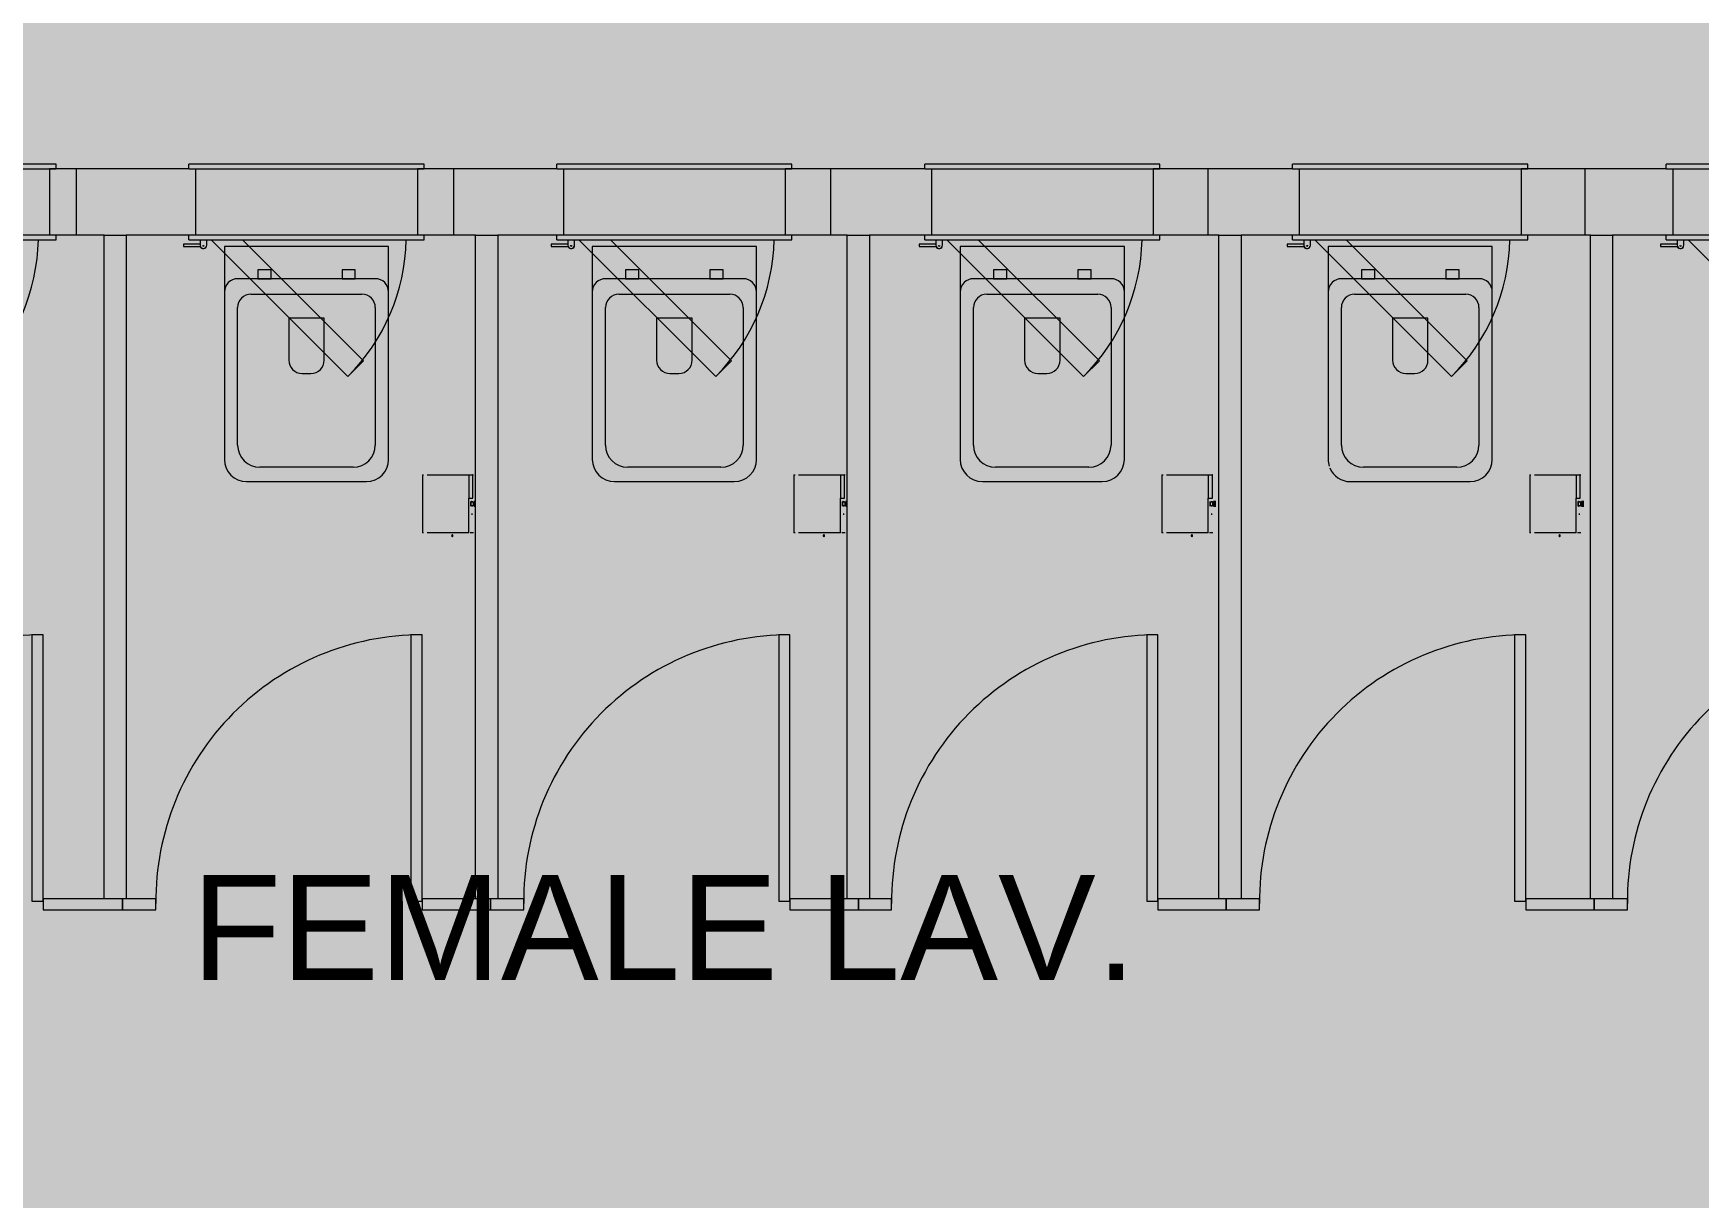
# Model space of a CAD drawing. Header units: millimetres. Extents: x 15878 to 679837, y -72324 to 391440.
# Drawn here: x 196110 to 199863, y 40379 to 43002 of the extents above; entities that cross this region are included whole.
import ezdxf

# ---------------------------------------------------------------- set-up
doc = ezdxf.new("R2010")
doc.units = ezdxf.units.MM
for name, color, linetype, lineweight in [('A-DETL-GENF', 92, 'Continuous', 5), ('A-DOOR', 31, 'Continuous', 5), ('A-DOOR-FRAM', 31, 'Continuous', 5), ('A-FLOR', 192, 'Continuous', 5), ('A-WALL', 113, 'Continuous', 5), ('G-ANNO-TEXT', 231, 'Continuous', 5), ('P-SANR-FIXT', 6, 'Continuous', 5)]:
    doc.layers.add(name, color=color, linetype=linetype, lineweight=lineweight)
doc.styles.add('Swis721 BT_2', font='swiss.ttf', dxfattribs={"height": 236.51772})

# ---------------------------------------------------------------- blocks, each defined once
blk = doc.blocks.new('DLN_Toilet - DLN_Toilet-12122835-G_F')
at = {"layer": 'P-SANR-FIXT', "color": 253}
for p, q in [((135, 700), (-135, 700)), ((-185, 650), (-185, 272.8)), ((-105, 667.8), (105.2, 667.8)), ((185, 272.8), (185, 650)), ((-155, 307.8), (-155, 617.8)), ((155.2, 617.8), (155.2, 307.8)), ((10, 456.5), (-10, 456.5)), ((-40, 426.5), (-40, 331.7)), ((40, 331.7), (40, 426.5)), ((-40, 331.7), (40, 331.7)), ((-185, 272.8), (-185, 170)), ((125.2, 277.8), (-125, 277.8)), ((185, 170), (185, 272.8)), ((-155, 242.8), (155, 242.8)), ((-80, 242.8), (-110, 242.8)), ((-110, 242.8), (-110, 222.8)), ((-80, 222.8), (-80, 242.8)), ((110, 242.8), (80, 242.8)), ((80, 242.8), (80, 222.8)), ((110, 222.8), (110, 242.8)), ((-110, 222.8), (-80, 222.8)), ((80, 222.8), (110, 222.8)), ((-185, 170), (185, 170))]:
    blk.add_line(p, q, dxfattribs=at)
for centre, radius, start, end in [((-135, 650), 50, 90, 180), ((135, 650), 50, 0, 90), ((-105, 617.8), 50, 90, 180), ((105.2, 617.8), 50, 0, 90), ((-10, 426.5), 30, 90, 180), ((10, 426.5), 30, 360, 90), ((-125, 307.8), 30, 180, 270), ((125.2, 307.8), 30, 270, 0), ((-155, 272.8), 30, 180, 270), ((155, 272.8), 30, 270, 0)]:
    blk.add_arc(centre, radius, start, end, dxfattribs=at)
blk = doc.blocks.new('DLN_Toilet - DLN_Toilet-V534-G_F')
at = {"layer": 'P-SANR-FIXT', "color": 253}
for p, q in [((135, 700), (-135, 700)), ((-185, 650), (-185, 272.8)), ((-105, 667.8), (105.2, 667.8)), ((185, 272.8), (185, 650)), ((-155, 307.8), (-155, 617.8)), ((155.2, 617.8), (155.2, 307.8)), ((10, 456.5), (-10, 456.5)), ((-40, 426.5), (-40, 331.7)), ((40, 331.7), (40, 426.5)), ((-40, 331.7), (40, 331.7)), ((-185, 272.8), (-185, 170)), ((125.2, 277.8), (-125, 277.8)), ((185, 170), (185, 272.8)), ((-155, 242.8), (155, 242.8)), ((-80, 242.8), (-110, 242.8)), ((-110, 242.8), (-110, 222.8)), ((-80, 222.8), (-80, 242.8)), ((110, 242.8), (80, 242.8)), ((80, 242.8), (80, 222.8)), ((110, 222.8), (110, 242.8)), ((-110, 222.8), (-80, 222.8)), ((80, 222.8), (110, 222.8)), ((-185, 170), (185, 170))]:
    blk.add_line(p, q, dxfattribs=at)
for centre, radius, start, end in [((-135, 650), 50, 90, 180), ((135, 650), 50, 22.5, 90), ((-105, 617.8), 50, 90, 180), ((105.2, 617.8), 50, 0, 90), ((135, 650), 50, 0, 17.2453), ((-10, 426.5), 30, 90, 180), ((10, 426.5), 30, 360, 90), ((-125, 307.8), 30, 180, 270), ((125.2, 307.8), 30, 270, 0), ((-155, 272.8), 30, 180, 270), ((155, 272.8), 30, 270, 0)]:
    blk.add_arc(centre, radius, start, end, dxfattribs=at)
blk = doc.blocks.new('DLN-Access Panel__AP01_ - _AP04_ 450 x 650 _WH_-V653-G_F')
at = {"layer": 'A-DOOR', "color": 253}
for p, q in [((-265, 75), (-265, 85)), ((265, 85), (-265, 85)), ((265, 75), (265, 85)), ((-265, 75), (265, 75)), ((-265, -85), (-265, -75)), ((265, -75), (-265, -75)), ((265, -85), (265, -75)), ((-240, -95), (-277.5, -95)), ((-277.5, -95), (-277.5, -100)), ((-277.5, -100), (-239.6, -100)), ((-265, -85), (265, -85)), ((-240, -85), (-240, -97.5)), ((-225, -97.5), (-225, -85)), ((-215, -85), (93.2, -393.2)), ((128.6, -357.8), (-144.3, -85)), ((93.2, -393.2), (128.6, -357.8))]:
    blk.add_line(p, q, dxfattribs=at)
for centre, radius, start, end in [((-232.5, -97.5), 7.5, 180, 0), ((-232.5, -97.5), 7.5, 195, 0), ((-232.5, -97.5), 7.5, 199.4712, 360), ((-232.5, -97.5), 7.5, 199.4712, 360), ((-232.5, -97.5), 2, 180, 360), ((-232.5, -97.5), 2, 180, 360), ((-225, -75), 450, 315, 358.6824)]:
    blk.add_arc(centre, radius, start, end, dxfattribs=at)
at = {"layer": 'A-DOOR-FRAM', "color": 253}
for p, q in [((-250, 75), (-250, -75)), ((250, 75), (250, -75))]:
    blk.add_line(p, q, dxfattribs=at)
blk = doc.blocks.new('DLN_Partition Door - 600x2100_100x25 _WH_GH_-15329693-G_F')
at = {"layer": 'A-DOOR', "color": 253}
for p, q in [((20, -509.1), (20, -534.1)), ((620, -509.1), (20, -509.1)), ((620, -534.1), (620, -509.1)), ((20, -534.1), (620, -534.1))]:
    blk.add_line(p, q, dxfattribs=at)
blk.add_arc((20, -534.1), 600, 0, 90.5, dxfattribs=at)
at = {"layer": 'P-SANR-FIXT', "color": 253}
for p, q in [((25, 115.9), (0, 115.9)), ((0, 115.9), (0, 65.9)), ((25, 65.9), (25, 115.9)), ((0, 65.9), (25, 65.9)), ((25, -534.1), (0, -534.1)), ((0, -534.1), (0, -713.3)), ((25, -713.3), (25, -534.1)), ((0, -713.3), (25, -713.3))]:
    blk.add_line(p, q, dxfattribs=at)
blk = doc.blocks.new('DLN_Toilet Paper Roll - DLN_Toilet Paper Roll-2430284-G_F')
at = {"layer": 'P-SANR-FIXT', "color": 253}
for p, q in [((-7, 0), (7, 0)), ((7, 0), (-7, 0)), ((-65, -6.9), (-65, -5)), ((-65, -6.9), (-65, -6.1)), ((-65, -6.1), (-65, -6.9)), ((-65, -15.5), (-65, -6.9)), ((-65, -6.9), (-12.7, -6.9)), ((-65, -109.6), (-65, -15.5)), ((-65, -15.5), (-12.7, -15.5)), ((-12.7, -6.9), (-12.7, -6.1)), ((-12.7, -6.1), (-12.7, -6.9)), ((-12.7, -15.5), (-12.7, -6.9)), ((65, -15.5), (-12.7, -15.5)), ((-7, -2), (7, -2)), ((7, -2), (-7, -2)), ((-5, -5), (5, -5)), ((5, -5), (-5, -5)), ((-5, -11), (5, -11)), ((5, -11), (-5, -11)), ((-3, -2), (3, -2)), ((3, -2), (-3, -2)), ((-3, -5), (3, -5)), ((3, -5), (-3, -5)), ((23.2, -9.3), (23.2, -6.9)), ((23.2, -6.9), (23.2, -9.3)), ((65, -5), (65, -12.4)), ((65, -15.5), (65, -109.6)), ((-65, -120.1), (-65, -117.5)), ((-65, -120.1), (65, -120.1)), ((65, -117.5), (65, -120.1))]:
    blk.add_line(p, q, dxfattribs=at)
for start_param, end_param in [(0, 3.141593), (3.141593, 6.283185)]:
    blk.add_ellipse((71.8, -52.8), major_axis=(2, 0), ratio=0.802744, start_param=start_param, end_param=end_param, dxfattribs=at)
for points, knots in [([(-4.7, -9.3), (-4.6, -9.2), (-4.6, -8.9), (-4.5, -8.5), (-4.5, -8), (-4.5, -7.6), (-4.6, -7.1), (-4.8, -6.6), (-4.9, -6.3), (-5, -6.1), (-5, -6.1), (-5, -6.1)], [0, 0, 0, 0, 0.1, 0.2, 0.3, 0.4, 0.5, 0.6, 0.8, 0.9, 0.9644096, 0.9644096, 0.9644096, 0.9644096]), ([(-5, -6.1), (-5, -6.1), (-5, -6.2), (-4.9, -6.4), (-4.8, -6.7), (-4.8, -6.9)], [0, 0, 0, 0, 0.25, 0.5, 1, 1, 1, 1]), ([(-4.8, -6.9), (-4.7, -7.2), (-4.7, -7.6), (-4.6, -8.3), (-4.7, -8.8), (-4.8, -9.3), (-4.9, -9.7), (-5, -10), (-5, -10.1), (-5, -10.1)], [0, 0, 0, 0, 0.222222, 0.333333, 0.444444, 0.583333, 0.722222, 0.861111, 1, 1, 1, 1]), ([(-5, -10.1), (-5, -10.1), (-5, -10.1), (-4.9, -10), (-4.8, -9.8), (-4.7, -9.5), (-4.7, -9.3)], [0.0801932, 0.0801932, 0.0801932, 0.0801932, 0.2, 0.4, 0.7, 1, 1, 1, 1]), ([(5, -6.1), (5, -6.1), (5, -6.1), (4.9, -6.3), (4.8, -6.6), (4.6, -7.1), (4.5, -7.6), (4.5, -8), (4.5, -8.5), (4.6, -8.9), (4.6, -9.2), (4.7, -9.3)], [0.0355904, 0.0355904, 0.0355904, 0.0355904, 0.1, 0.2, 0.4, 0.5, 0.6, 0.7, 0.8, 0.9, 1, 1, 1, 1]), ([(5, -10.1), (5, -10.1), (5, -10), (4.9, -9.8), (4.8, -9.3), (4.7, -8.7), (4.7, -8.3), (4.6, -8), (4.7, -7.7), (4.7, -7.3), (4.8, -7.1), (4.8, -6.9)], [0, 0, 0, 0, 0.111111, 0.222222, 0.444444, 0.583333, 0.652778, 0.722222, 0.791667, 0.861111, 1, 1, 1, 1]), ([(4.7, -9.3), (4.7, -9.5), (4.9, -9.8), (5, -10.1), (5, -10.1), (5, -10.1)], [0, 0, 0, 0, 0.4, 0.7, 0.9198068, 0.9198068, 0.9198068, 0.9198068]), ([(4.8, -6.9), (4.8, -6.7), (4.9, -6.4), (5, -6.2), (5, -6.1), (5, -6.1)], [0, 0, 0, 0, 0.5, 0.75, 1, 1, 1, 1])]:
    blk.add_open_spline(points, degree=3, knots=knots, dxfattribs=at)
blk = doc.blocks.new('DLN_Toilet Paper Roll - DLN_Toilet Paper Roll-V733-G_F')
at = {"layer": 'P-SANR-FIXT', "color": 253}
for p, q in [((-65, -6.9), (-65, -5)), ((-65, -6.9), (-65, -6.1)), ((-65, -6.1), (-65, -6.9)), ((-65, -15.5), (-65, -6.9)), ((-65, -6.9), (-12.7, -6.9)), ((-65, -109.6), (-65, -15.5)), ((-65, -15.5), (-12.7, -15.5)), ((-12.7, -6.9), (-12.7, -6.1)), ((-12.7, -6.1), (-12.7, -6.9)), ((-12.7, -15.5), (-12.7, -6.9)), ((65, -15.5), (-12.7, -15.5)), ((-7, -2), (7, -2)), ((7, -2), (-7, -2)), ((-5, -5), (5, -5)), ((5, -5), (-5, -5)), ((-5, -11), (5, -11)), ((5, -11), (-5, -11)), ((-3, -2), (3, -2)), ((3, -2), (-3, -2)), ((-3, -5), (3, -5)), ((3, -5), (-3, -5)), ((23.2, -9.3), (23.2, -6.9)), ((23.2, -6.9), (23.2, -9.3)), ((65, -5), (65, -12.4)), ((65, -15.5), (65, -109.6)), ((-65, -120.1), (-65, -117.5)), ((-65, -120.1), (65, -120.1)), ((65, -117.5), (65, -120.1))]:
    blk.add_line(p, q, dxfattribs=at)
for start_param, end_param in [(0, 3.141593), (3.141593, 6.283185)]:
    blk.add_ellipse((71.8, -52.8), major_axis=(2, 0), ratio=0.802744, start_param=start_param, end_param=end_param, dxfattribs=at)
for points, knots in [([(-4.7, -9.3), (-4.6, -9.2), (-4.6, -8.9), (-4.5, -8.5), (-4.5, -8), (-4.5, -7.6), (-4.6, -7.1), (-4.8, -6.6), (-4.9, -6.3), (-5, -6.1), (-5, -6.1), (-5, -6.1)], [0, 0, 0, 0, 0.1, 0.2, 0.3, 0.4, 0.5, 0.6, 0.8, 0.9, 0.9644096, 0.9644096, 0.9644096, 0.9644096]), ([(-5, -6.1), (-5, -6.1), (-5, -6.2), (-4.9, -6.4), (-4.8, -6.7), (-4.8, -6.9)], [0, 0, 0, 0, 0.25, 0.5, 1, 1, 1, 1]), ([(-4.8, -6.9), (-4.7, -7.2), (-4.7, -7.6), (-4.6, -8.3), (-4.7, -8.8), (-4.8, -9.3), (-4.9, -9.7), (-5, -10), (-5, -10.1), (-5, -10.1)], [0, 0, 0, 0, 0.222222, 0.333333, 0.444444, 0.583333, 0.722222, 0.861111, 1, 1, 1, 1]), ([(-5, -10.1), (-5, -10.1), (-5, -10.1), (-4.9, -10), (-4.8, -9.8), (-4.7, -9.5), (-4.7, -9.3)], [0.0801932, 0.0801932, 0.0801932, 0.0801932, 0.2, 0.4, 0.7, 1, 1, 1, 1]), ([(5, -6.1), (5, -6.1), (5, -6.1), (4.9, -6.3), (4.8, -6.6), (4.6, -7.1), (4.5, -7.6), (4.5, -8), (4.5, -8.5), (4.6, -8.9), (4.6, -9.2), (4.7, -9.3)], [0.0355904, 0.0355904, 0.0355904, 0.0355904, 0.1, 0.2, 0.4, 0.5, 0.6, 0.7, 0.8, 0.9, 1, 1, 1, 1]), ([(5, -10.1), (5, -10.1), (5, -10), (4.9, -9.8), (4.8, -9.3), (4.7, -8.7), (4.7, -8.3), (4.6, -8), (4.7, -7.7), (4.7, -7.3), (4.8, -7.1), (4.8, -6.9)], [0, 0, 0, 0, 0.111111, 0.222222, 0.444444, 0.583333, 0.652778, 0.722222, 0.791667, 0.861111, 1, 1, 1, 1]), ([(4.7, -9.3), (4.7, -9.5), (4.9, -9.8), (5, -10.1), (5, -10.1), (5, -10.1)], [0, 0, 0, 0, 0.4, 0.7, 0.9198068, 0.9198068, 0.9198068, 0.9198068]), ([(4.8, -6.9), (4.8, -6.7), (4.9, -6.4), (5, -6.2), (5, -6.1), (5, -6.1)], [0, 0, 0, 0, 0.5, 0.75, 1, 1, 1, 1])]:
    blk.add_open_spline(points, degree=3, knots=knots, dxfattribs=at)
blk = doc.blocks.new('DLN_Partition Door - 600x2100_100x25 _WH_GH_-15329694-G_F')
at = {"layer": 'A-DOOR', "color": 253}
for p, q in [((20, -509.1), (20, -534.1)), ((620, -509.1), (20, -509.1)), ((620, -534.1), (620, -509.1)), ((20, -534.1), (620, -534.1))]:
    blk.add_line(p, q, dxfattribs=at)
blk.add_arc((20, -534.1), 600, 0, 90.5, dxfattribs=at)
at = {"layer": 'P-SANR-FIXT', "color": 253}
for p, q in [((25, 140.9), (0, 140.9)), ((0, 140.9), (0, 65.9)), ((25, 65.9), (25, 140.9)), ((0, 65.9), (25, 65.9)), ((25, -534.1), (0, -534.1)), ((0, -534.1), (0, -688.3)), ((25, -688.3), (25, -534.1)), ((0, -688.3), (25, -688.3))]:
    blk.add_line(p, q, dxfattribs=at)
blk = doc.blocks.new('DLN_Partition Door - 600x2100_100x25 _WH_GH_-V748-G_F')
at = {"layer": 'A-DOOR', "color": 253}
for p, q in [((20, -509.1), (20, -534.1)), ((620, -509.1), (20, -509.1)), ((620, -529.5), (620, -509.1)), ((20, -534.1), (620, -534.1))]:
    blk.add_line(p, q, dxfattribs=at)
blk.add_arc((20, -534.1), 600, 0.4679, 90.5, dxfattribs=at)
at = {"layer": 'P-SANR-FIXT', "color": 253}
for p, q in [((25, 140.9), (0, 140.9)), ((0, 140.9), (0, 65.9)), ((25, 65.9), (25, 140.9)), ((0, 65.9), (25, 65.9)), ((25, -534.1), (0, -534.1)), ((0, -534.1), (0, -688.3)), ((25, -688.3), (25, -534.1)), ((0, -688.3), (25, -688.3))]:
    blk.add_line(p, q, dxfattribs=at)

msp = doc.modelspace()

# ---------------------------------------------------------------- hatches: boundary and pattern name
at = {"layer": 'A-DETL-GENF', "transparency": 33554585}
h = msp.add_hatch(color=253, dxfattribs=at)
h.paths.add_polyline_path([(193031.8, 30457.5), (193031.8, 31607.5), (195106.8, 31607.5), (195106.8, 34107.5), (202306.8, 34107.5), (202306.8, 35797.5), (205331.8, 35797.5), (205331.8, 52007.5), (202831.8, 52007.5), (202831.8, 51406.3), (202231.8, 51406.3), (202231.8, 48337.5), (196081.8, 48337.5), (196081.8, 52057.5), (193181.8, 52057.5), (193181.8, 49957.5), (189481.8, 49957.5), (189481.8, 52057.5), (177431.8, 52057.5), (177431.8, 45607.5), (166981.8, 45607.5), (166981.8, 31607.5), (190881.8, 31607.5), (190881.8, 30457.5)], flags=0)
h.paths.add_polyline_path([(178081.8, 39607.5), (177481.8, 39607.5), (177481.8, 40207.5), (178081.8, 40207.5)], flags=0)
h.paths.add_polyline_path([(199881.8, 39607.5), (199881.8, 40207.5), (200481.8, 40207.5), (200481.8, 39607.5), (199984.4, 39607.5)], flags=0)
h.paths.add_polyline_path([(189481.8, 39607.5), (189481.8, 40207.5), (190081.8, 40207.5), (190081.8, 39607.5)], flags=0)
h.paths.add_polyline_path([(178081.8, 51407.5), (177481.8, 51407.5), (177481.8, 52007.5), (178081.8, 52007.5), (178081.8, 51515.3)], flags=0)

# ---------------------------------------------------------------- linework, layer by layer
at = {"layer": 'A-FLOR'}
for p, q in [((196269.3, 42547.5), (196146.4, 42547.5)), ((196475.6, 42547.5), (196319.3, 42547.5)), ((197106.8, 42547.5), (196975.6, 42547.5)), ((197304.7, 42547.5), (197156.8, 42547.5)), ((197944.3, 42547.5), (197804.7, 42547.5)), ((198133.9, 42547.5), (197994.3, 42547.5)), ((198781.8, 42547.5), (198633.9, 42547.5)), ((198963.1, 42547.5), (198831.8, 42547.5)), ((199619.3, 42547.5), (199463.1, 42547.5)), ((199804.7, 42547.5), (199669.3, 42547.5))]:
    msp.add_line(p, q, dxfattribs=at)
at = {"layer": 'A-WALL', "color": 253}
for p, q in [((196460.6, 42697.5), (196146.4, 42697.5)), ((196206.8, 42697.5), (196206.8, 42547.5)), ((197289.7, 42697.5), (196975.6, 42697.5)), ((197056.8, 42697.5), (197056.8, 42547.5)), ((198118.9, 42697.5), (197804.7, 42697.5)), ((197906.8, 42697.5), (197906.8, 42547.5)), ((198948.1, 42697.5), (198633.9, 42697.5)), ((198756.8, 42697.5), (198756.8, 42547.5)), ((199789.7, 42697.5), (199463.1, 42697.5)), ((199606.8, 42697.5), (199606.8, 42547.5)), ((196269.3, 42547.5), (196319.3, 42547.5)), ((196269.3, 41052.5), (196269.3, 42547.5)), ((196319.3, 42547.5), (196319.3, 41052.5)), ((197106.8, 42547.5), (197156.8, 42547.5)), ((197106.8, 41052.5), (197106.8, 42547.5)), ((197156.8, 42547.5), (197156.8, 41052.5)), ((197944.3, 42547.5), (197994.3, 42547.5)), ((197944.3, 41052.5), (197944.3, 42547.5)), ((197994.3, 42547.5), (197994.3, 41052.5)), ((198781.8, 42547.5), (198831.8, 42547.5)), ((198781.8, 41052.5), (198781.8, 42547.5)), ((198831.8, 42547.5), (198831.8, 41052.5)), ((199619.3, 42547.5), (199669.3, 42547.5)), ((199619.3, 41052.5), (199619.3, 42547.5)), ((199669.3, 42547.5), (199669.3, 41052.5))]:
    msp.add_line(p, q, dxfattribs=at)

# ---------------------------------------------------------------- block references
at = {"layer": 'A-DOOR', "color": 253}
for p in [(195896.4, 42622.5), (196725.6, 42622.5), (197554.7, 42622.5), (198383.9, 42622.5), (199213.1, 42622.5), (200054.7, 42622.5)]:
    msp.add_blockref('DLN-Access Panel__AP01_ - _AP04_ 450 x 650 _WH_-V653-G_F', p, dxfattribs=at)
at = {"layer": 'P-SANR-FIXT', "color": 253}
for name, p, rotation in [('DLN_Toilet - DLN_Toilet-12122835-G_F', (196725.6, 42692.5), 180), ('DLN_Toilet - DLN_Toilet-12122835-G_F', (197554.7, 42692.5), 180), ('DLN_Toilet - DLN_Toilet-12122835-G_F', (198383.9, 42692.5), 180), ('DLN_Toilet - DLN_Toilet-V534-G_F', (199213.1, 42692.5), 180), ('DLN_Toilet Paper Roll - DLN_Toilet Paper Roll-V733-G_F', (197106.8, 41942.5), 269.9999999999998), ('DLN_Toilet Paper Roll - DLN_Toilet Paper Roll-V733-G_F', (197944.3, 41942.5), 269.9999999999998), ('DLN_Toilet Paper Roll - DLN_Toilet Paper Roll-2430284-G_F', (198773.5, 41942.5), 269.9999999999998), ('DLN_Toilet Paper Roll - DLN_Toilet Paper Roll-2430284-G_F', (199602.6, 41942.5), 269.9999999999998), ('DLN_Partition Door - 600x2100_100x25 _WH_GH_-15329693-G_F', (195597.7, 41027.5), 89.9999999999998), ('DLN_Partition Door - 600x2100_100x25 _WH_GH_-15329694-G_F', (196451.9, 41027.5), 89.9999999999998), ('DLN_Partition Door - 600x2100_100x25 _WH_GH_-15329694-G_F', (197281, 41027.5), 89.9999999999998), ('DLN_Partition Door - 600x2100_100x25 _WH_GH_-15329694-G_F', (198110.2, 41027.5), 89.9999999999998), ('DLN_Partition Door - 600x2100_100x25 _WH_GH_-15329694-G_F', (198939.4, 41027.5), 89.9999999999998), ('DLN_Partition Door - 600x2100_100x25 _WH_GH_-V748-G_F', (199768.5, 41027.5), 89.9999999999998)]:
    msp.add_blockref(name, p, dxfattribs=dict(at, rotation=rotation))

# ---------------------------------------------------------------- texts
at = {"layer": 'G-ANNO-TEXT', "color": 7, "insert": (196466.4, 41106.4), "char_height": 236.518, "width": 2451, "attachment_point": 1, "line_spacing_factor": 1.00667, "style": 'Swis721 BT_2'}
msp.add_mtext('FEMALE LAV.', dxfattribs=at)

doc.saveas('drawing.dxf')
